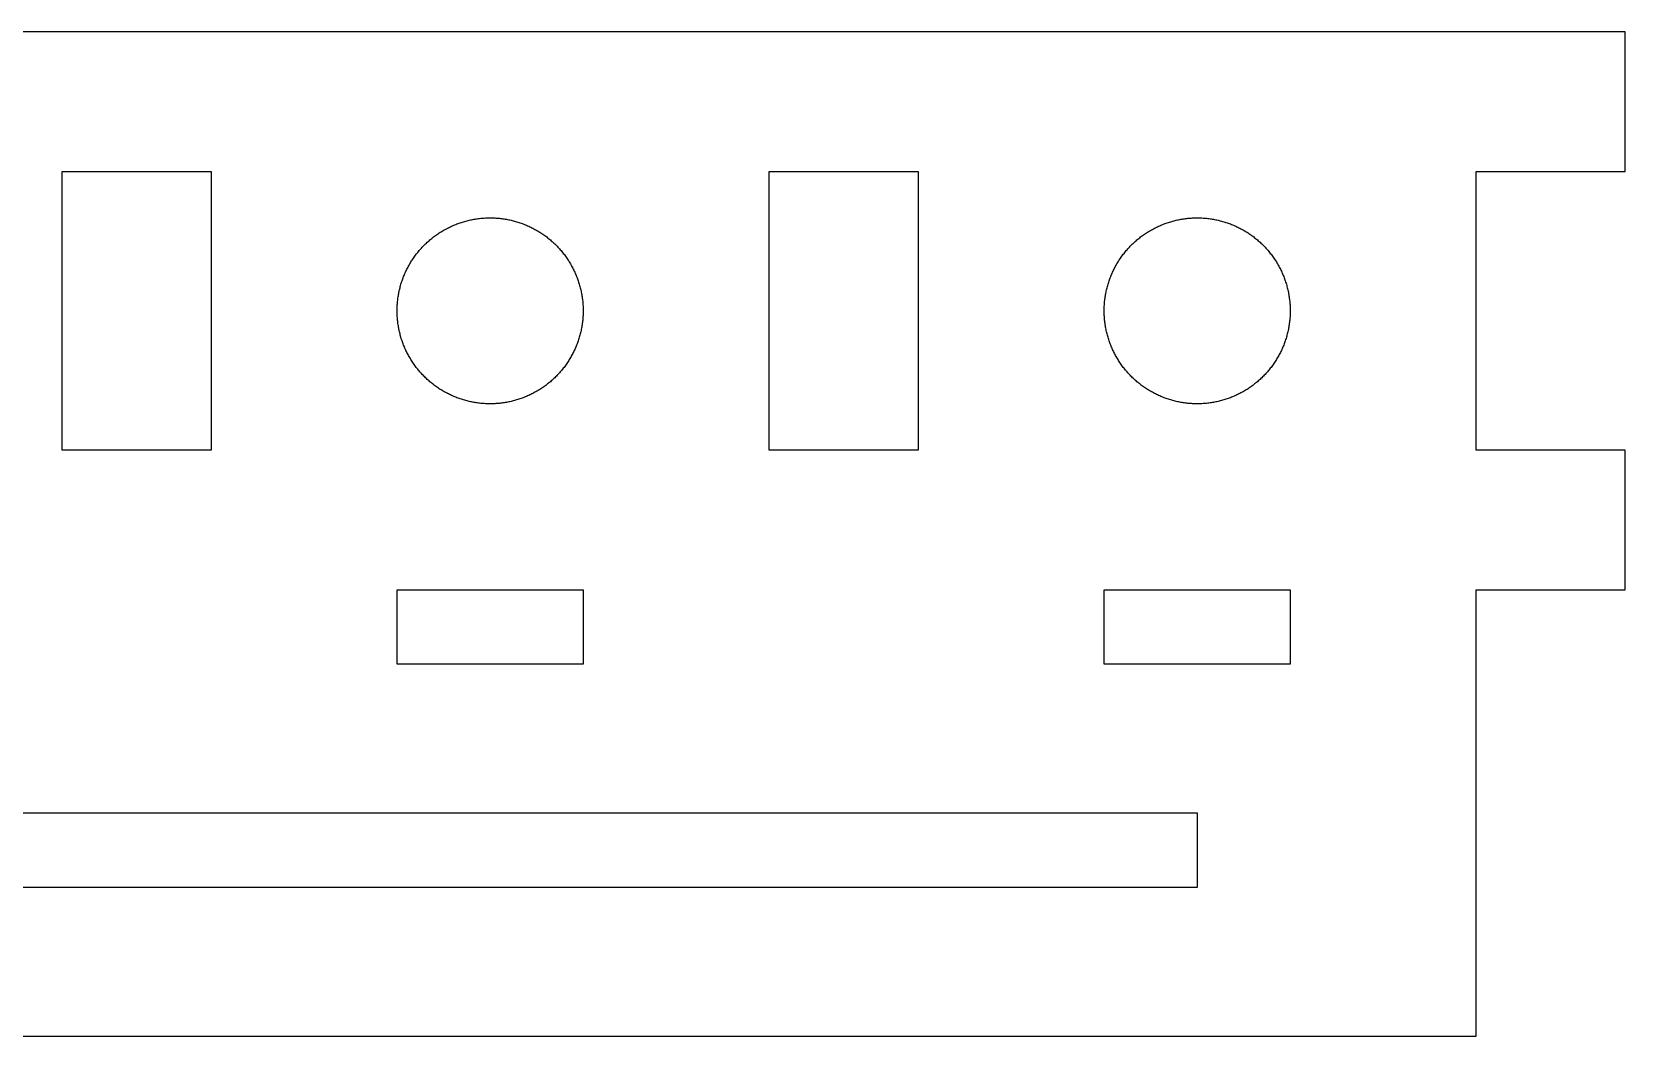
# Model space of a CAD drawing. Header units: metres. Extents: x -160 to 479, y -45 to 506.
# Drawn here: x 66.4 to 152, y -39 to 15 of the extents above; entities that cross this region are included whole.
import ezdxf

# ---------------------------------------------------------------- set-up
doc = ezdxf.new("R2010")
doc.units = ezdxf.units.M

msp = doc.modelspace()

# ---------------------------------------------------------------- linework, layer by layer
for p, q in [((152, 15), (-160, 15)), ((152, 7.5), (152, 15)), ((68, -7.5), (68, 7.5)), ((68, 7.5), (76, 7.5)), ((76, 7.5), (76, -7.5)), ((106, -7.5), (106, 7.5)), ((106, 7.5), (114, 7.5)), ((114, 7.5), (114, -7.5)), ((144, -7.5), (144, 7.5)), ((144, 7.5), (152, 7.5)), ((88.3741, 4.25496), (88.4278, 4.28763)), ((88.4278, 4.28763), (88.4819, 4.31961)), ((88.4819, 4.31961), (88.5364, 4.35091)), ((88.5364, 4.35091), (88.5912, 4.38153)), ((88.5912, 4.38153), (88.6465, 4.41145)), ((88.6465, 4.41145), (88.7021, 4.44067)), ((88.7021, 4.44067), (88.7581, 4.46919)), ((88.7581, 4.46919), (88.8144, 4.49702)), ((88.8144, 4.49702), (88.8711, 4.52412)), ((88.8711, 4.52412), (88.9281, 4.55052)), ((88.9281, 4.55052), (88.9855, 4.5762)), ((88.9855, 4.5762), (89.0431, 4.60115)), ((89.0431, 4.60115), (89.1011, 4.62538)), ((89.1011, 4.62538), (89.1594, 4.64888)), ((89.1594, 4.64888), (89.2179, 4.67163)), ((89.2179, 4.67163), (89.2768, 4.69366)), ((89.2768, 4.69366), (89.3359, 4.71495)), ((89.3359, 4.71495), (89.3953, 4.73549)), ((89.3953, 4.73549), (89.4549, 4.75528)), ((89.4549, 4.75528), (89.5148, 4.77432)), ((89.5148, 4.77432), (89.5749, 4.7926)), ((89.5749, 4.7926), (89.6352, 4.81013)), ((89.6352, 4.81013), (89.6958, 4.8269)), ((89.6958, 4.8269), (89.7565, 4.84291)), ((89.7565, 4.84291), (89.8175, 4.85815)), ((89.8175, 4.85815), (89.8786, 4.87262)), ((89.8786, 4.87262), (89.94, 4.88634)), ((89.94, 4.88634), (90.0014, 4.89926)), ((90.0014, 4.89926), (90.0631, 4.91142)), ((90.0631, 4.91142), (90.1249, 4.92282)), ((90.1249, 4.92282), (90.1868, 4.93343)), ((90.1868, 4.93343), (90.2489, 4.94325)), ((90.2489, 4.94325), (90.311, 4.9523)), ((90.311, 4.9523), (90.3733, 4.96057)), ((90.3733, 4.96057), (90.4357, 4.96805)), ((90.4357, 4.96805), (90.4982, 4.97475)), ((90.4982, 4.97475), (90.5607, 4.98067)), ((90.5607, 4.98067), (90.6234, 4.98579)), ((90.6234, 4.98579), (90.686, 4.99013)), ((90.686, 4.99013), (90.7488, 4.99368)), ((90.7488, 4.99368), (90.8115, 4.99644)), ((90.8115, 4.99644), (90.8743, 4.99841)), ((90.8743, 4.99841), (90.9372, 4.9996)), ((90.9372, 4.9996), (91, 5)), ((91, 5), (91.0628, 4.9996)), ((91.0628, 4.9996), (91.1256, 4.99841)), ((91.1256, 4.99841), (91.1884, 4.99644)), ((91.1884, 4.99644), (91.2512, 4.99368)), ((91.2512, 4.99368), (91.3139, 4.99013)), ((91.3139, 4.99013), (91.3766, 4.98579)), ((91.3766, 4.98579), (91.4393, 4.98067)), ((91.4393, 4.98067), (91.5018, 4.97475)), ((91.5018, 4.97475), (91.5643, 4.96805)), ((91.5643, 4.96805), (91.6267, 4.96057)), ((91.6267, 4.96057), (91.6889, 4.9523)), ((91.6889, 4.9523), (91.7511, 4.94325)), ((91.7511, 4.94325), (91.8132, 4.93343)), ((91.8132, 4.93343), (91.8751, 4.92282)), ((91.8751, 4.92282), (91.9369, 4.91142)), ((91.9369, 4.91142), (91.9985, 4.89926)), ((91.9985, 4.89926), (92.06, 4.88634)), ((92.06, 4.88634), (92.1214, 4.87262)), ((92.1214, 4.87262), (92.1825, 4.85815)), ((92.1825, 4.85815), (92.2434, 4.84291)), ((92.2434, 4.84291), (92.3042, 4.8269)), ((92.3042, 4.8269), (92.3647, 4.81013)), ((92.3647, 4.81013), (92.4251, 4.7926)), ((92.4251, 4.7926), (92.4852, 4.77432)), ((92.4852, 4.77432), (92.5451, 4.75528)), ((92.5451, 4.75528), (92.6047, 4.73549)), ((92.6047, 4.73549), (92.6641, 4.71495)), ((92.6641, 4.71495), (92.7232, 4.69366)), ((92.7232, 4.69366), (92.7821, 4.67163)), ((92.7821, 4.67163), (92.8406, 4.64888)), ((92.8406, 4.64888), (92.8989, 4.62538)), ((92.8989, 4.62538), (92.9569, 4.60115)), ((92.9569, 4.60115), (93.0145, 4.5762)), ((93.0145, 4.5762), (93.0719, 4.55052)), ((93.0719, 4.55052), (93.1289, 4.52412)), ((93.1289, 4.52412), (93.1856, 4.49702)), ((93.1856, 4.49702), (93.2419, 4.46919)), ((93.2419, 4.46919), (93.2979, 4.44067)), ((93.2979, 4.44067), (93.3535, 4.41145)), ((93.3535, 4.41145), (93.4088, 4.38153)), ((93.4088, 4.38153), (93.4636, 4.35091)), ((93.4636, 4.35091), (93.5181, 4.31961)), ((93.5181, 4.31961), (93.5722, 4.28763)), ((93.5722, 4.28763), (93.6259, 4.25496)), ((126.374, 4.25496), (126.428, 4.28763)), ((126.428, 4.28763), (126.482, 4.31961)), ((126.482, 4.31961), (126.536, 4.35091)), ((126.536, 4.35091), (126.591, 4.38153)), ((126.591, 4.38153), (126.646, 4.41145)), ((126.646, 4.41145), (126.702, 4.44067)), ((126.702, 4.44067), (126.758, 4.46919)), ((126.758, 4.46919), (126.814, 4.49702)), ((126.814, 4.49702), (126.871, 4.52412)), ((126.871, 4.52412), (126.928, 4.55052)), ((126.928, 4.55052), (126.985, 4.5762)), ((126.985, 4.5762), (127.043, 4.60115)), ((127.043, 4.60115), (127.101, 4.62538)), ((127.101, 4.62538), (127.159, 4.64888)), ((127.159, 4.64888), (127.218, 4.67163)), ((127.218, 4.67163), (127.277, 4.69366)), ((127.277, 4.69366), (127.336, 4.71495)), ((127.336, 4.71495), (127.395, 4.73549)), ((127.395, 4.73549), (127.455, 4.75528)), ((127.455, 4.75528), (127.515, 4.77432)), ((127.515, 4.77432), (127.575, 4.7926)), ((127.575, 4.7926), (127.635, 4.81013)), ((127.635, 4.81013), (127.696, 4.8269)), ((127.696, 4.8269), (127.757, 4.84291)), ((127.757, 4.84291), (127.818, 4.85815)), ((127.818, 4.85815), (127.879, 4.87262)), ((127.879, 4.87262), (127.94, 4.88634)), ((127.94, 4.88634), (128.001, 4.89926)), ((128.001, 4.89926), (128.063, 4.91142)), ((128.063, 4.91142), (128.125, 4.92282)), ((128.125, 4.92282), (128.187, 4.93343)), ((128.187, 4.93343), (128.249, 4.94325)), ((128.249, 4.94325), (128.311, 4.9523)), ((128.311, 4.9523), (128.373, 4.96057)), ((128.373, 4.96057), (128.436, 4.96805)), ((128.436, 4.96805), (128.498, 4.97475)), ((128.498, 4.97475), (128.561, 4.98067)), ((128.561, 4.98067), (128.623, 4.98579)), ((128.623, 4.98579), (128.686, 4.99013)), ((128.686, 4.99013), (128.749, 4.99368)), ((128.749, 4.99368), (128.812, 4.99644)), ((128.812, 4.99644), (128.874, 4.99841)), ((128.874, 4.99841), (128.937, 4.9996)), ((128.937, 4.9996), (129, 5)), ((129, 5), (129.063, 4.9996)), ((129.063, 4.9996), (129.126, 4.99841)), ((129.126, 4.99841), (129.188, 4.99644)), ((129.188, 4.99644), (129.251, 4.99368)), ((129.251, 4.99368), (129.314, 4.99013)), ((129.314, 4.99013), (129.377, 4.98579)), ((129.377, 4.98579), (129.439, 4.98067)), ((129.439, 4.98067), (129.502, 4.97475)), ((129.502, 4.97475), (129.564, 4.96805)), ((129.564, 4.96805), (129.627, 4.96057)), ((129.627, 4.96057), (129.689, 4.9523)), ((129.689, 4.9523), (129.751, 4.94325)), ((129.751, 4.94325), (129.813, 4.93343)), ((129.813, 4.93343), (129.875, 4.92282)), ((129.875, 4.92282), (129.937, 4.91142)), ((129.937, 4.91142), (129.999, 4.89926)), ((129.999, 4.89926), (130.06, 4.88634)), ((130.06, 4.88634), (130.121, 4.87262)), ((130.121, 4.87262), (130.182, 4.85815)), ((130.182, 4.85815), (130.243, 4.84291)), ((130.243, 4.84291), (130.304, 4.8269)), ((130.304, 4.8269), (130.365, 4.81013)), ((130.365, 4.81013), (130.425, 4.7926)), ((130.425, 4.7926), (130.485, 4.77432)), ((130.485, 4.77432), (130.545, 4.75528)), ((130.545, 4.75528), (130.605, 4.73549)), ((130.605, 4.73549), (130.664, 4.71495)), ((130.664, 4.71495), (130.723, 4.69366)), ((130.723, 4.69366), (130.782, 4.67163)), ((130.782, 4.67163), (130.841, 4.64888)), ((130.841, 4.64888), (130.899, 4.62538)), ((130.899, 4.62538), (130.957, 4.60115)), ((130.957, 4.60115), (131.015, 4.5762)), ((131.015, 4.5762), (131.072, 4.55052)), ((131.072, 4.55052), (131.129, 4.52412)), ((131.129, 4.52412), (131.186, 4.49702)), ((131.186, 4.49702), (131.242, 4.46919)), ((131.242, 4.46919), (131.298, 4.44067)), ((131.298, 4.44067), (131.354, 4.41145)), ((131.354, 4.41145), (131.409, 4.38153)), ((131.409, 4.38153), (131.464, 4.35091)), ((131.464, 4.35091), (131.518, 4.31961)), ((131.518, 4.31961), (131.572, 4.28763)), ((131.572, 4.28763), (131.626, 4.25496)), ((87.3551, 3.42273), (87.3985, 3.46826)), ((87.3985, 3.46826), (87.4423, 3.51324)), ((87.4423, 3.51324), (87.4867, 3.55768)), ((87.4867, 3.55768), (87.5317, 3.60153)), ((87.5317, 3.60153), (87.5773, 3.64484)), ((87.5773, 3.64484), (87.6233, 3.68756)), ((87.6233, 3.68756), (87.6699, 3.72969)), ((87.6699, 3.72969), (87.7171, 3.77126)), ((87.7171, 3.77126), (87.7647, 3.81221)), ((87.7647, 3.81221), (87.8129, 3.85255)), ((87.8129, 3.85255), (87.8615, 3.8923)), ((87.8615, 3.8923), (87.9107, 3.93143)), ((87.9107, 3.93143), (87.9603, 3.96994)), ((87.9603, 3.96994), (88.0105, 4.00783)), ((88.0105, 4.00783), (88.0611, 4.04507)), ((88.0611, 4.04507), (88.1121, 4.0817)), ((88.1121, 4.0817), (88.1637, 4.11766)), ((88.1637, 4.11766), (88.2156, 4.15297)), ((88.2156, 4.15297), (88.268, 4.18764)), ((88.268, 4.18764), (88.3209, 4.22163)), ((88.3209, 4.22163), (88.3741, 4.25496)), ((93.6259, 4.25496), (93.6791, 4.22163)), ((93.6791, 4.22163), (93.732, 4.18764)), ((93.732, 4.18764), (93.7844, 4.15297)), ((93.7844, 4.15297), (93.8363, 4.11766)), ((93.8363, 4.11766), (93.8879, 4.0817)), ((93.8879, 4.0817), (93.9389, 4.04507)), ((93.9389, 4.04507), (93.9895, 4.00783)), ((93.9895, 4.00783), (94.0396, 3.96994)), ((94.0396, 3.96994), (94.0893, 3.93143)), ((94.0893, 3.93143), (94.1384, 3.8923)), ((94.1384, 3.8923), (94.1871, 3.85255)), ((94.1871, 3.85255), (94.2353, 3.81221)), ((94.2353, 3.81221), (94.2829, 3.77126)), ((94.2829, 3.77126), (94.33, 3.72969)), ((94.33, 3.72969), (94.3767, 3.68756)), ((94.3767, 3.68756), (94.4227, 3.64484)), ((94.4227, 3.64484), (94.4683, 3.60153)), ((94.4683, 3.60153), (94.5132, 3.55768)), ((94.5132, 3.55768), (94.5577, 3.51324)), ((94.5577, 3.51324), (94.6015, 3.46826)), ((94.6015, 3.46826), (94.6448, 3.42273)), ((125.355, 3.42273), (125.398, 3.46826)), ((125.398, 3.46826), (125.442, 3.51324)), ((125.442, 3.51324), (125.487, 3.55768)), ((125.487, 3.55768), (125.532, 3.60153)), ((125.532, 3.60153), (125.577, 3.64484)), ((125.577, 3.64484), (125.623, 3.68756)), ((125.623, 3.68756), (125.67, 3.72969)), ((125.67, 3.72969), (125.717, 3.77126)), ((125.717, 3.77126), (125.765, 3.81221)), ((125.765, 3.81221), (125.813, 3.85255)), ((125.813, 3.85255), (125.862, 3.8923)), ((125.862, 3.8923), (125.911, 3.93143)), ((125.911, 3.93143), (125.96, 3.96994)), ((125.96, 3.96994), (126.01, 4.00783)), ((126.01, 4.00783), (126.061, 4.04507)), ((126.061, 4.04507), (126.112, 4.0817)), ((126.112, 4.0817), (126.164, 4.11766)), ((126.164, 4.11766), (126.216, 4.15297)), ((126.216, 4.15297), (126.268, 4.18764)), ((126.268, 4.18764), (126.321, 4.22163)), ((126.321, 4.22163), (126.374, 4.25496)), ((131.626, 4.25496), (131.679, 4.22163)), ((131.679, 4.22163), (131.732, 4.18764)), ((131.732, 4.18764), (131.784, 4.15297)), ((131.784, 4.15297), (131.836, 4.11766)), ((131.836, 4.11766), (131.888, 4.0817)), ((131.888, 4.0817), (131.939, 4.04507)), ((131.939, 4.04507), (131.99, 4.00783)), ((131.99, 4.00783), (132.04, 3.96994)), ((132.04, 3.96994), (132.089, 3.93143)), ((132.089, 3.93143), (132.138, 3.8923)), ((132.138, 3.8923), (132.187, 3.85255)), ((132.187, 3.85255), (132.235, 3.81221)), ((132.235, 3.81221), (132.283, 3.77126)), ((132.283, 3.77126), (132.33, 3.72969)), ((132.33, 3.72969), (132.377, 3.68756)), ((132.377, 3.68756), (132.423, 3.64484)), ((132.423, 3.64484), (132.468, 3.60153)), ((132.468, 3.60153), (132.513, 3.55768)), ((132.513, 3.55768), (132.558, 3.51324)), ((132.558, 3.51324), (132.602, 3.46826)), ((132.602, 3.46826), (132.645, 3.42273)), ((86.6804, 2.51811), (86.7124, 2.57219)), ((86.7124, 2.57219), (86.745, 2.62587)), ((86.745, 2.62587), (86.7784, 2.67912)), ((86.7784, 2.67912), (86.8123, 2.73196)), ((86.8123, 2.73196), (86.847, 2.78438)), ((86.847, 2.78438), (86.8823, 2.83633)), ((86.8823, 2.83633), (86.9183, 2.88786)), ((86.9183, 2.88786), (86.9549, 2.93892)), ((86.9549, 2.93892), (86.9922, 2.98952)), ((86.9922, 2.98952), (87.03, 3.03964)), ((87.03, 3.03964), (87.0686, 3.08929)), ((87.0686, 3.08929), (87.1077, 3.13844)), ((87.1077, 3.13844), (87.1474, 3.18712)), ((87.1474, 3.18712), (87.1878, 3.23528)), ((87.1878, 3.23528), (87.2287, 3.28293)), ((87.2287, 3.28293), (87.2703, 3.33005)), ((87.2703, 3.33005), (87.3124, 3.37666)), ((87.3124, 3.37666), (87.3551, 3.42273)), ((94.6448, 3.42273), (94.6876, 3.37666)), ((94.6876, 3.37666), (94.7297, 3.33005)), ((94.7297, 3.33005), (94.7713, 3.28293)), ((94.7713, 3.28293), (94.8122, 3.23528)), ((94.8122, 3.23528), (94.8526, 3.18712)), ((94.8526, 3.18712), (94.8923, 3.13844)), ((94.8923, 3.13844), (94.9314, 3.08929)), ((94.9314, 3.08929), (94.9699, 3.03964)), ((94.9699, 3.03964), (95.0078, 2.98952)), ((95.0078, 2.98952), (95.0451, 2.93892)), ((95.0451, 2.93892), (95.0817, 2.88786)), ((95.0817, 2.88786), (95.1177, 2.83633)), ((95.1177, 2.83633), (95.153, 2.78438)), ((95.153, 2.78438), (95.1876, 2.73196)), ((95.1876, 2.73196), (95.2216, 2.67912)), ((95.2216, 2.67912), (95.255, 2.62587)), ((95.255, 2.62587), (95.2876, 2.57219)), ((95.2876, 2.57219), (95.3196, 2.51811)), ((124.68, 2.51811), (124.712, 2.57219)), ((124.712, 2.57219), (124.745, 2.62587)), ((124.745, 2.62587), (124.778, 2.67912)), ((124.778, 2.67912), (124.812, 2.73196)), ((124.812, 2.73196), (124.847, 2.78438)), ((124.847, 2.78438), (124.882, 2.83633)), ((124.882, 2.83633), (124.918, 2.88786)), ((124.918, 2.88786), (124.955, 2.93892)), ((124.955, 2.93892), (124.992, 2.98952)), ((124.992, 2.98952), (125.03, 3.03964)), ((125.03, 3.03964), (125.069, 3.08929)), ((125.069, 3.08929), (125.108, 3.13844)), ((125.108, 3.13844), (125.147, 3.18712)), ((125.147, 3.18712), (125.188, 3.23528)), ((125.188, 3.23528), (125.229, 3.28293)), ((125.229, 3.28293), (125.27, 3.33005)), ((125.27, 3.33005), (125.312, 3.37666)), ((125.312, 3.37666), (125.355, 3.42273)), ((132.645, 3.42273), (132.688, 3.37666)), ((132.688, 3.37666), (132.73, 3.33005)), ((132.73, 3.33005), (132.771, 3.28293)), ((132.771, 3.28293), (132.812, 3.23528)), ((132.812, 3.23528), (132.853, 3.18712)), ((132.853, 3.18712), (132.892, 3.13844)), ((132.892, 3.13844), (132.931, 3.08929)), ((132.931, 3.08929), (132.97, 3.03964)), ((132.97, 3.03964), (133.008, 2.98952)), ((133.008, 2.98952), (133.045, 2.93892)), ((133.045, 2.93892), (133.082, 2.88786)), ((133.082, 2.88786), (133.118, 2.83633)), ((133.118, 2.83633), (133.153, 2.78438)), ((133.153, 2.78438), (133.188, 2.73196)), ((133.188, 2.73196), (133.222, 2.67912)), ((133.222, 2.67912), (133.255, 2.62587)), ((133.255, 2.62587), (133.288, 2.57219)), ((133.288, 2.57219), (133.32, 2.51811)), ((86.285, 1.66409), (86.3063, 1.72321)), ((86.3063, 1.72321), (86.3284, 1.78206)), ((86.3284, 1.78206), (86.3511, 1.84062)), ((86.3511, 1.84062), (86.3746, 1.8989)), ((86.3746, 1.8989), (86.3988, 1.95686)), ((86.3988, 1.95686), (86.4238, 2.01453)), ((86.4238, 2.01453), (86.4495, 2.07187)), ((86.4495, 2.07187), (86.4759, 2.12889)), ((86.4759, 2.12889), (86.503, 2.18558)), ((86.503, 2.18558), (86.5308, 2.24191)), ((86.5308, 2.24191), (86.5593, 2.2979)), ((86.5593, 2.2979), (86.5885, 2.35352)), ((86.5885, 2.35352), (86.6185, 2.40877)), ((86.6185, 2.40877), (86.6491, 2.46362)), ((86.6491, 2.46362), (86.6804, 2.51811)), ((95.3196, 2.51811), (95.3509, 2.46362)), ((95.3509, 2.46362), (95.3815, 2.40877)), ((95.3815, 2.40877), (95.4115, 2.35352)), ((95.4115, 2.35352), (95.4407, 2.2979)), ((95.4407, 2.2979), (95.4692, 2.24191)), ((95.4692, 2.24191), (95.497, 2.18558)), ((95.497, 2.18558), (95.5241, 2.12889)), ((95.5241, 2.12889), (95.5505, 2.07187)), ((95.5505, 2.07187), (95.5762, 2.01453)), ((95.5762, 2.01453), (95.6012, 1.95686)), ((95.6012, 1.95686), (95.6254, 1.8989)), ((95.6254, 1.8989), (95.6489, 1.84062)), ((95.6489, 1.84062), (95.6716, 1.78206)), ((95.6716, 1.78206), (95.6937, 1.72321)), ((95.6937, 1.72321), (95.715, 1.66409)), ((124.285, 1.66409), (124.306, 1.72321)), ((124.306, 1.72321), (124.328, 1.78206)), ((124.328, 1.78206), (124.351, 1.84062)), ((124.351, 1.84062), (124.375, 1.8989)), ((124.375, 1.8989), (124.399, 1.95686)), ((124.399, 1.95686), (124.424, 2.01453)), ((124.424, 2.01453), (124.449, 2.07187)), ((124.449, 2.07187), (124.476, 2.12889)), ((124.476, 2.12889), (124.503, 2.18558)), ((124.503, 2.18558), (124.531, 2.24191)), ((124.531, 2.24191), (124.559, 2.2979)), ((124.559, 2.2979), (124.589, 2.35352)), ((124.589, 2.35352), (124.618, 2.40877)), ((124.618, 2.40877), (124.649, 2.46362)), ((124.649, 2.46362), (124.68, 2.51811)), ((133.32, 2.51811), (133.351, 2.46362)), ((133.351, 2.46362), (133.382, 2.40877)), ((133.382, 2.40877), (133.411, 2.35352)), ((133.411, 2.35352), (133.441, 2.2979)), ((133.441, 2.2979), (133.469, 2.24191)), ((133.469, 2.24191), (133.497, 2.18558)), ((133.497, 2.18558), (133.524, 2.12889)), ((133.524, 2.12889), (133.551, 2.07187)), ((133.551, 2.07187), (133.576, 2.01453)), ((133.576, 2.01453), (133.601, 1.95686)), ((133.601, 1.95686), (133.625, 1.8989)), ((133.625, 1.8989), (133.649, 1.84062)), ((133.649, 1.84062), (133.672, 1.78206)), ((133.672, 1.78206), (133.694, 1.72321)), ((133.694, 1.72321), (133.715, 1.66409)), ((86.0666, 0.81317), (86.0772, 0.87511)), ((86.0772, 0.87511), (86.0886, 0.9369)), ((86.0886, 0.9369), (86.1007, 0.99853)), ((86.1007, 0.99853), (86.1136, 1.06003)), ((86.1136, 1.06003), (86.1274, 1.12135)), ((86.1274, 1.12135), (86.1418, 1.18248)), ((86.1418, 1.18248), (86.1571, 1.24344)), ((86.1571, 1.24344), (86.1731, 1.3042)), ((86.1731, 1.3042), (86.1898, 1.36475)), ((86.1898, 1.36475), (86.2074, 1.42509)), ((86.2074, 1.42509), (86.2257, 1.4852)), ((86.2257, 1.4852), (86.2447, 1.54507)), ((86.2447, 1.54507), (86.2645, 1.60471)), ((86.2645, 1.60471), (86.285, 1.66409)), ((95.715, 1.66409), (95.7355, 1.60471)), ((95.7355, 1.60471), (95.7553, 1.54507)), ((95.7553, 1.54507), (95.7743, 1.4852)), ((95.7743, 1.4852), (95.7926, 1.42509)), ((95.7926, 1.42509), (95.8101, 1.36475)), ((95.8101, 1.36475), (95.8269, 1.3042)), ((95.8269, 1.3042), (95.8429, 1.24344)), ((95.8429, 1.24344), (95.8582, 1.18248)), ((95.8582, 1.18248), (95.8726, 1.12135)), ((95.8726, 1.12135), (95.8863, 1.06003)), ((95.8863, 1.06003), (95.8993, 0.99853)), ((95.8993, 0.99853), (95.9114, 0.9369)), ((95.9114, 0.9369), (95.9228, 0.87511)), ((95.9228, 0.87511), (95.9334, 0.81317)), ((124.067, 0.81317), (124.077, 0.87511)), ((124.077, 0.87511), (124.089, 0.9369)), ((124.089, 0.9369), (124.101, 0.99853)), ((124.101, 0.99853), (124.114, 1.06003)), ((124.114, 1.06003), (124.127, 1.12135)), ((124.127, 1.12135), (124.142, 1.18248)), ((124.142, 1.18248), (124.157, 1.24344)), ((124.157, 1.24344), (124.173, 1.3042)), ((124.173, 1.3042), (124.19, 1.36475)), ((124.19, 1.36475), (124.207, 1.42509)), ((124.207, 1.42509), (124.226, 1.4852)), ((124.226, 1.4852), (124.245, 1.54507)), ((124.245, 1.54507), (124.264, 1.60471)), ((124.264, 1.60471), (124.285, 1.66409)), ((133.715, 1.66409), (133.735, 1.60471)), ((133.735, 1.60471), (133.755, 1.54507)), ((133.755, 1.54507), (133.774, 1.4852)), ((133.774, 1.4852), (133.793, 1.42509)), ((133.793, 1.42509), (133.81, 1.36475)), ((133.81, 1.36475), (133.827, 1.3042)), ((133.827, 1.3042), (133.843, 1.24344)), ((133.843, 1.24344), (133.858, 1.18248)), ((133.858, 1.18248), (133.873, 1.12135)), ((133.873, 1.12135), (133.886, 1.06003)), ((133.886, 1.06003), (133.899, 0.99853)), ((133.899, 0.99853), (133.911, 0.9369)), ((133.911, 0.9369), (133.923, 0.87511)), ((133.923, 0.87511), (133.933, 0.81317)), ((86, 0), (86.0004, 0.06282)), ((86.0004, -0.06282), (86, 0)), ((86.0004, 0.06282), (86.0016, 0.12564)), ((86.0016, 0.12564), (86.0035, 0.18845)), ((86.0035, 0.18845), (86.0063, 0.25122)), ((86.0063, 0.25122), (86.0099, 0.31395)), ((86.0099, 0.31395), (86.0142, 0.37663)), ((86.0142, 0.37663), (86.0193, 0.43926)), ((86.0193, 0.43926), (86.0252, 0.5018)), ((86.0252, 0.5018), (86.0319, 0.56427)), ((86.0319, 0.56427), (86.0394, 0.62666)), ((86.0394, 0.62666), (86.0477, 0.68895)), ((86.0477, 0.68895), (86.0567, 0.75111)), ((86.0567, 0.75111), (86.0666, 0.81317)), ((95.9334, 0.81317), (95.9433, 0.75111)), ((95.9433, 0.75111), (95.9523, 0.68895)), ((95.9523, 0.68895), (95.9606, 0.62666)), ((95.9606, 0.62666), (95.968, 0.56427)), ((95.968, 0.56427), (95.9747, 0.5018)), ((95.9747, 0.5018), (95.9807, 0.43926)), ((95.9807, 0.43926), (95.9858, 0.37663)), ((95.9858, 0.37663), (95.9901, 0.31395)), ((95.9901, 0.31395), (95.9937, 0.25122)), ((95.9937, 0.25122), (95.9964, 0.18845)), ((95.9964, 0.18845), (95.9984, 0.12564)), ((95.9984, 0.12564), (95.9996, 0.06282)), ((95.9996, 0.06282), (96, 0)), ((96, 0), (95.9996, -0.06282)), ((124, 0.06282), (124.002, 0.12564)), ((124, 0), (124, 0.06282)), ((124, -0.06282), (124, 0)), ((124.002, 0.12564), (124.004, 0.18845)), ((124.004, 0.18845), (124.006, 0.25122)), ((124.006, 0.25122), (124.01, 0.31395)), ((124.01, 0.31395), (124.014, 0.37663)), ((124.014, 0.37663), (124.019, 0.43926)), ((124.019, 0.43926), (124.025, 0.5018)), ((124.025, 0.5018), (124.032, 0.56427)), ((124.032, 0.56427), (124.039, 0.62666)), ((124.039, 0.62666), (124.048, 0.68895)), ((124.048, 0.68895), (124.057, 0.75111)), ((124.057, 0.75111), (124.067, 0.81317)), ((133.933, 0.81317), (133.943, 0.75111)), ((133.943, 0.75111), (133.952, 0.68895)), ((133.952, 0.68895), (133.961, 0.62666)), ((133.961, 0.62666), (133.968, 0.56427)), ((133.968, 0.56427), (133.975, 0.5018)), ((133.975, 0.5018), (133.981, 0.43926)), ((133.981, 0.43926), (133.986, 0.37663)), ((133.986, 0.37663), (133.99, 0.31395)), ((133.99, 0.31395), (133.994, 0.25122)), ((133.994, 0.25122), (133.996, 0.18845)), ((133.996, 0.18845), (133.998, 0.12564)), ((133.998, 0.12564), (134, 0.06282)), ((134, 0.06282), (134, 0)), ((134, 0), (134, -0.06282)), ((86.0016, -0.12564), (86.0004, -0.06282)), ((86.0035, -0.18845), (86.0016, -0.12564)), ((86.0063, -0.25122), (86.0035, -0.18845)), ((86.0099, -0.31395), (86.0063, -0.25122)), ((86.0142, -0.37663), (86.0099, -0.31395)), ((86.0193, -0.43926), (86.0142, -0.37663)), ((86.0252, -0.5018), (86.0193, -0.43926)), ((86.0319, -0.56427), (86.0252, -0.5018)), ((86.0394, -0.62666), (86.0319, -0.56427)), ((86.0477, -0.68895), (86.0394, -0.62666)), ((86.0567, -0.75111), (86.0477, -0.68895)), ((86.0666, -0.81317), (86.0567, -0.75111)), ((86.0772, -0.87511), (86.0666, -0.81317)), ((95.9334, -0.81317), (95.9228, -0.87511)), ((95.9433, -0.75111), (95.9334, -0.81317)), ((95.9523, -0.68895), (95.9433, -0.75111)), ((95.9606, -0.62666), (95.9523, -0.68895)), ((95.968, -0.56427), (95.9606, -0.62666)), ((95.9747, -0.5018), (95.968, -0.56427)), ((95.9807, -0.43926), (95.9747, -0.5018)), ((95.9858, -0.37663), (95.9807, -0.43926)), ((95.9901, -0.31395), (95.9858, -0.37663)), ((95.9937, -0.25122), (95.9901, -0.31395)), ((95.9964, -0.18845), (95.9937, -0.25122)), ((95.9984, -0.12564), (95.9964, -0.18845)), ((95.9996, -0.06282), (95.9984, -0.12564)), ((124.002, -0.12564), (124, -0.06282)), ((124.004, -0.18845), (124.002, -0.12564)), ((124.006, -0.25122), (124.004, -0.18845)), ((124.01, -0.31395), (124.006, -0.25122)), ((124.014, -0.37663), (124.01, -0.31395)), ((124.019, -0.43926), (124.014, -0.37663)), ((124.025, -0.5018), (124.019, -0.43926)), ((124.032, -0.56427), (124.025, -0.5018)), ((124.039, -0.62666), (124.032, -0.56427)), ((124.048, -0.68895), (124.039, -0.62666)), ((124.057, -0.75111), (124.048, -0.68895)), ((124.067, -0.81317), (124.057, -0.75111)), ((124.077, -0.87511), (124.067, -0.81317)), ((133.933, -0.81317), (133.923, -0.87511)), ((133.943, -0.75111), (133.933, -0.81317)), ((133.952, -0.68895), (133.943, -0.75111)), ((133.961, -0.62666), (133.952, -0.68895)), ((133.968, -0.56427), (133.961, -0.62666)), ((133.975, -0.5018), (133.968, -0.56427)), ((133.981, -0.43926), (133.975, -0.5018)), ((133.986, -0.37663), (133.981, -0.43926)), ((133.99, -0.31395), (133.986, -0.37663)), ((133.994, -0.25122), (133.99, -0.31395)), ((133.996, -0.18845), (133.994, -0.25122)), ((133.998, -0.12564), (133.996, -0.18845)), ((134, -0.06282), (133.998, -0.12564)), ((86.0886, -0.9369), (86.0772, -0.87511)), ((86.1007, -0.99853), (86.0886, -0.9369)), ((86.1136, -1.06003), (86.1007, -0.99853)), ((86.1274, -1.12135), (86.1136, -1.06003)), ((86.1418, -1.18248), (86.1274, -1.12135)), ((86.1571, -1.24344), (86.1418, -1.18248)), ((86.1731, -1.3042), (86.1571, -1.24344)), ((86.1898, -1.36475), (86.1731, -1.3042)), ((86.2074, -1.42509), (86.1898, -1.36475)), ((86.2257, -1.4852), (86.2074, -1.42509)), ((86.2447, -1.54507), (86.2257, -1.4852)), ((86.2645, -1.60471), (86.2447, -1.54507)), ((86.285, -1.66409), (86.2645, -1.60471)), ((86.3063, -1.72321), (86.285, -1.66409)), ((95.715, -1.66409), (95.6937, -1.72321)), ((95.7355, -1.60471), (95.715, -1.66409)), ((95.7553, -1.54507), (95.7355, -1.60471)), ((95.7743, -1.4852), (95.7553, -1.54507)), ((95.7926, -1.42509), (95.7743, -1.4852)), ((95.8101, -1.36475), (95.7926, -1.42509)), ((95.8269, -1.3042), (95.8101, -1.36475)), ((95.8429, -1.24344), (95.8269, -1.3042)), ((95.8582, -1.18248), (95.8429, -1.24344)), ((95.8726, -1.12135), (95.8582, -1.18248)), ((95.8863, -1.06003), (95.8726, -1.12135)), ((95.8993, -0.99853), (95.8863, -1.06003)), ((95.9114, -0.9369), (95.8993, -0.99853)), ((95.9228, -0.87511), (95.9114, -0.9369)), ((124.089, -0.9369), (124.077, -0.87511)), ((124.101, -0.99853), (124.089, -0.9369)), ((124.114, -1.06003), (124.101, -0.99853)), ((124.127, -1.12135), (124.114, -1.06003)), ((124.142, -1.18248), (124.127, -1.12135)), ((124.157, -1.24344), (124.142, -1.18248)), ((124.173, -1.3042), (124.157, -1.24344)), ((124.19, -1.36475), (124.173, -1.3042)), ((124.207, -1.42509), (124.19, -1.36475)), ((124.226, -1.4852), (124.207, -1.42509)), ((124.245, -1.54507), (124.226, -1.4852)), ((124.264, -1.60471), (124.245, -1.54507)), ((124.285, -1.66409), (124.264, -1.60471)), ((124.306, -1.72321), (124.285, -1.66409)), ((133.715, -1.66409), (133.694, -1.72321)), ((133.735, -1.60471), (133.715, -1.66409)), ((133.755, -1.54507), (133.735, -1.60471)), ((133.774, -1.4852), (133.755, -1.54507)), ((133.793, -1.42509), (133.774, -1.4852)), ((133.81, -1.36475), (133.793, -1.42509)), ((133.827, -1.3042), (133.81, -1.36475)), ((133.843, -1.24344), (133.827, -1.3042)), ((133.858, -1.18248), (133.843, -1.24344)), ((133.873, -1.12135), (133.858, -1.18248)), ((133.886, -1.06003), (133.873, -1.12135)), ((133.899, -0.99853), (133.886, -1.06003)), ((133.911, -0.9369), (133.899, -0.99853)), ((133.923, -0.87511), (133.911, -0.9369)), ((86.3284, -1.78206), (86.3063, -1.72321)), ((86.3511, -1.84062), (86.3284, -1.78206)), ((86.3746, -1.8989), (86.3511, -1.84062)), ((86.3988, -1.95686), (86.3746, -1.8989)), ((86.4238, -2.01453), (86.3988, -1.95686)), ((86.4495, -2.07187), (86.4238, -2.01453)), ((86.4759, -2.12889), (86.4495, -2.07187)), ((86.503, -2.18558), (86.4759, -2.12889)), ((86.5308, -2.24191), (86.503, -2.18558)), ((86.5593, -2.2979), (86.5308, -2.24191)), ((86.5885, -2.35352), (86.5593, -2.2979)), ((86.6185, -2.40877), (86.5885, -2.35352)), ((86.6491, -2.46362), (86.6185, -2.40877)), ((86.6804, -2.51811), (86.6491, -2.46362)), ((86.7124, -2.57219), (86.6804, -2.51811)), ((95.3196, -2.51811), (95.2876, -2.57219)), ((95.3509, -2.46362), (95.3196, -2.51811)), ((95.3815, -2.40877), (95.3509, -2.46362)), ((95.4115, -2.35352), (95.3815, -2.40877)), ((95.4407, -2.2979), (95.4115, -2.35352)), ((95.4692, -2.24191), (95.4407, -2.2979)), ((95.497, -2.18558), (95.4692, -2.24191)), ((95.5241, -2.12889), (95.497, -2.18558)), ((95.5505, -2.07187), (95.5241, -2.12889)), ((95.5762, -2.01453), (95.5505, -2.07187)), ((95.6012, -1.95686), (95.5762, -2.01453)), ((95.6254, -1.8989), (95.6012, -1.95686)), ((95.6489, -1.84062), (95.6254, -1.8989)), ((95.6716, -1.78206), (95.6489, -1.84062)), ((95.6937, -1.72321), (95.6716, -1.78206)), ((124.328, -1.78206), (124.306, -1.72321)), ((124.351, -1.84062), (124.328, -1.78206)), ((124.375, -1.8989), (124.351, -1.84062)), ((124.399, -1.95686), (124.375, -1.8989)), ((124.424, -2.01453), (124.399, -1.95686)), ((124.449, -2.07187), (124.424, -2.01453)), ((124.476, -2.12889), (124.449, -2.07187)), ((124.503, -2.18558), (124.476, -2.12889)), ((124.531, -2.24191), (124.503, -2.18558)), ((124.559, -2.2979), (124.531, -2.24191)), ((124.589, -2.35352), (124.559, -2.2979)), ((124.618, -2.40877), (124.589, -2.35352)), ((124.649, -2.46362), (124.618, -2.40877)), ((124.68, -2.51811), (124.649, -2.46362)), ((124.712, -2.57219), (124.68, -2.51811)), ((133.32, -2.51811), (133.288, -2.57219)), ((133.351, -2.46362), (133.32, -2.51811)), ((133.382, -2.40877), (133.351, -2.46362)), ((133.411, -2.35352), (133.382, -2.40877)), ((133.441, -2.2979), (133.411, -2.35352)), ((133.469, -2.24191), (133.441, -2.2979)), ((133.497, -2.18558), (133.469, -2.24191)), ((133.524, -2.12889), (133.497, -2.18558)), ((133.551, -2.07187), (133.524, -2.12889)), ((133.576, -2.01453), (133.551, -2.07187)), ((133.601, -1.95686), (133.576, -2.01453)), ((133.625, -1.8989), (133.601, -1.95686)), ((133.649, -1.84062), (133.625, -1.8989)), ((133.672, -1.78206), (133.649, -1.84062)), ((133.694, -1.72321), (133.672, -1.78206)), ((86.745, -2.62587), (86.7124, -2.57219)), ((86.7784, -2.67912), (86.745, -2.62587)), ((86.8123, -2.73196), (86.7784, -2.67912)), ((86.847, -2.78438), (86.8123, -2.73196)), ((86.8823, -2.83633), (86.847, -2.78438)), ((86.9183, -2.88786), (86.8823, -2.83633)), ((86.9549, -2.93892), (86.9183, -2.88786)), ((86.9922, -2.98952), (86.9549, -2.93892)), ((87.03, -3.03964), (86.9922, -2.98952)), ((87.0686, -3.08929), (87.03, -3.03964)), ((87.1077, -3.13844), (87.0686, -3.08929)), ((87.1474, -3.18712), (87.1077, -3.13844)), ((87.1878, -3.23528), (87.1474, -3.18712)), ((87.2287, -3.28293), (87.1878, -3.23528)), ((87.2703, -3.33005), (87.2287, -3.28293)), ((87.3124, -3.37666), (87.2703, -3.33005)), ((87.3551, -3.42273), (87.3124, -3.37666)), ((87.3985, -3.46826), (87.3551, -3.42273)), ((94.6448, -3.42273), (94.6015, -3.46826)), ((94.6876, -3.37666), (94.6448, -3.42273)), ((94.7297, -3.33005), (94.6876, -3.37666)), ((94.7713, -3.28293), (94.7297, -3.33005)), ((94.8122, -3.23528), (94.7713, -3.28293)), ((94.8526, -3.18712), (94.8122, -3.23528)), ((94.8923, -3.13844), (94.8526, -3.18712)), ((94.9314, -3.08929), (94.8923, -3.13844)), ((94.9699, -3.03964), (94.9314, -3.08929)), ((95.0078, -2.98952), (94.9699, -3.03964)), ((95.0451, -2.93892), (95.0078, -2.98952)), ((95.0817, -2.88786), (95.0451, -2.93892)), ((95.1177, -2.83633), (95.0817, -2.88786)), ((95.153, -2.78438), (95.1177, -2.83633)), ((95.1876, -2.73196), (95.153, -2.78438)), ((95.2216, -2.67912), (95.1876, -2.73196)), ((95.255, -2.62587), (95.2216, -2.67912)), ((95.2876, -2.57219), (95.255, -2.62587)), ((124.745, -2.62587), (124.712, -2.57219)), ((124.778, -2.67912), (124.745, -2.62587)), ((124.812, -2.73196), (124.778, -2.67912)), ((124.847, -2.78438), (124.812, -2.73196)), ((124.882, -2.83633), (124.847, -2.78438)), ((124.918, -2.88786), (124.882, -2.83633)), ((124.955, -2.93892), (124.918, -2.88786)), ((124.992, -2.98952), (124.955, -2.93892)), ((125.03, -3.03964), (124.992, -2.98952)), ((125.069, -3.08929), (125.03, -3.03964)), ((125.108, -3.13844), (125.069, -3.08929)), ((125.147, -3.18712), (125.108, -3.13844)), ((125.188, -3.23528), (125.147, -3.18712)), ((125.229, -3.28293), (125.188, -3.23528)), ((125.27, -3.33005), (125.229, -3.28293)), ((125.312, -3.37666), (125.27, -3.33005)), ((125.355, -3.42273), (125.312, -3.37666)), ((125.398, -3.46826), (125.355, -3.42273)), ((132.645, -3.42273), (132.602, -3.46826)), ((132.688, -3.37666), (132.645, -3.42273)), ((132.73, -3.33005), (132.688, -3.37666)), ((132.771, -3.28293), (132.73, -3.33005)), ((132.812, -3.23528), (132.771, -3.28293)), ((132.853, -3.18712), (132.812, -3.23528)), ((132.892, -3.13844), (132.853, -3.18712)), ((132.931, -3.08929), (132.892, -3.13844)), ((132.97, -3.03964), (132.931, -3.08929)), ((133.008, -2.98952), (132.97, -3.03964)), ((133.045, -2.93892), (133.008, -2.98952)), ((133.082, -2.88786), (133.045, -2.93892)), ((133.118, -2.83633), (133.082, -2.88786)), ((133.153, -2.78438), (133.118, -2.83633)), ((133.188, -2.73196), (133.153, -2.78438)), ((133.222, -2.67912), (133.188, -2.73196)), ((133.255, -2.62587), (133.222, -2.67912)), ((133.288, -2.57219), (133.255, -2.62587)), ((87.4423, -3.51324), (87.3985, -3.46826)), ((87.4867, -3.55768), (87.4423, -3.51324)), ((87.5317, -3.60153), (87.4867, -3.55768)), ((87.5773, -3.64484), (87.5317, -3.60153)), ((87.6233, -3.68756), (87.5773, -3.64484)), ((87.6699, -3.72969), (87.6233, -3.68756)), ((87.7171, -3.77126), (87.6699, -3.72969)), ((87.7647, -3.81221), (87.7171, -3.77126)), ((87.8129, -3.85255), (87.7647, -3.81221)), ((87.8615, -3.8923), (87.8129, -3.85255)), ((87.9107, -3.93143), (87.8615, -3.8923)), ((87.9603, -3.96994), (87.9107, -3.93143)), ((88.0105, -4.00783), (87.9603, -3.96994)), ((88.0611, -4.04507), (88.0105, -4.00783)), ((88.1121, -4.0817), (88.0611, -4.04507)), ((88.1637, -4.11766), (88.1121, -4.0817)), ((88.2156, -4.15297), (88.1637, -4.11766)), ((88.268, -4.18764), (88.2156, -4.15297)), ((88.3209, -4.22163), (88.268, -4.18764)), ((88.3741, -4.25496), (88.3209, -4.22163)), ((88.4278, -4.28763), (88.3741, -4.25496)), ((93.6259, -4.25496), (93.5722, -4.28763)), ((93.6791, -4.22163), (93.6259, -4.25496)), ((93.732, -4.18764), (93.6791, -4.22163)), ((93.7844, -4.15297), (93.732, -4.18764)), ((93.8363, -4.11766), (93.7844, -4.15297)), ((93.8879, -4.0817), (93.8363, -4.11766)), ((93.9389, -4.04507), (93.8879, -4.0817)), ((93.9895, -4.00783), (93.9389, -4.04507)), ((94.0396, -3.96994), (93.9895, -4.00783)), ((94.0893, -3.93143), (94.0396, -3.96994)), ((94.1384, -3.8923), (94.0893, -3.93143)), ((94.1871, -3.85255), (94.1384, -3.8923)), ((94.2353, -3.81221), (94.1871, -3.85255)), ((94.2829, -3.77126), (94.2353, -3.81221)), ((94.33, -3.72969), (94.2829, -3.77126)), ((94.3767, -3.68756), (94.33, -3.72969)), ((94.4227, -3.64484), (94.3767, -3.68756)), ((94.4683, -3.60153), (94.4227, -3.64484)), ((94.5132, -3.55768), (94.4683, -3.60153)), ((94.5577, -3.51324), (94.5132, -3.55768)), ((94.6015, -3.46826), (94.5577, -3.51324)), ((125.442, -3.51324), (125.398, -3.46826)), ((125.487, -3.55768), (125.442, -3.51324)), ((125.532, -3.60153), (125.487, -3.55768)), ((125.577, -3.64484), (125.532, -3.60153)), ((125.623, -3.68756), (125.577, -3.64484)), ((125.67, -3.72969), (125.623, -3.68756)), ((125.717, -3.77126), (125.67, -3.72969)), ((125.765, -3.81221), (125.717, -3.77126)), ((125.813, -3.85255), (125.765, -3.81221)), ((125.862, -3.8923), (125.813, -3.85255)), ((125.911, -3.93143), (125.862, -3.8923)), ((125.96, -3.96994), (125.911, -3.93143)), ((126.01, -4.00783), (125.96, -3.96994)), ((126.061, -4.04507), (126.01, -4.00783)), ((126.112, -4.0817), (126.061, -4.04507)), ((126.164, -4.11766), (126.112, -4.0817)), ((126.216, -4.15297), (126.164, -4.11766)), ((126.268, -4.18764), (126.216, -4.15297)), ((126.321, -4.22163), (126.268, -4.18764)), ((126.374, -4.25496), (126.321, -4.22163)), ((126.428, -4.28763), (126.374, -4.25496)), ((131.626, -4.25496), (131.572, -4.28763)), ((131.679, -4.22163), (131.626, -4.25496)), ((131.732, -4.18764), (131.679, -4.22163)), ((131.784, -4.15297), (131.732, -4.18764)), ((131.836, -4.11766), (131.784, -4.15297)), ((131.888, -4.0817), (131.836, -4.11766)), ((131.939, -4.04507), (131.888, -4.0817)), ((131.99, -4.00783), (131.939, -4.04507)), ((132.04, -3.96994), (131.99, -4.00783)), ((132.089, -3.93143), (132.04, -3.96994)), ((132.138, -3.8923), (132.089, -3.93143)), ((132.187, -3.85255), (132.138, -3.8923)), ((132.235, -3.81221), (132.187, -3.85255)), ((132.283, -3.77126), (132.235, -3.81221)), ((132.33, -3.72969), (132.283, -3.77126)), ((132.377, -3.68756), (132.33, -3.72969)), ((132.423, -3.64484), (132.377, -3.68756)), ((132.468, -3.60153), (132.423, -3.64484)), ((132.513, -3.55768), (132.468, -3.60153)), ((132.558, -3.51324), (132.513, -3.55768)), ((132.602, -3.46826), (132.558, -3.51324)), ((88.4819, -4.31961), (88.4278, -4.28763)), ((88.5364, -4.35091), (88.4819, -4.31961)), ((88.5912, -4.38153), (88.5364, -4.35091)), ((88.6465, -4.41145), (88.5912, -4.38153)), ((88.7021, -4.44067), (88.6465, -4.41145)), ((88.7581, -4.46919), (88.7021, -4.44067)), ((88.8144, -4.49702), (88.7581, -4.46919)), ((88.8711, -4.52412), (88.8144, -4.49702)), ((88.9281, -4.55052), (88.8711, -4.52412)), ((88.9855, -4.5762), (88.9281, -4.55052)), ((89.0431, -4.60115), (88.9855, -4.5762)), ((89.1011, -4.62538), (89.0431, -4.60115)), ((89.1594, -4.64888), (89.1011, -4.62538)), ((89.2179, -4.67163), (89.1594, -4.64888)), ((89.2768, -4.69366), (89.2179, -4.67163)), ((89.3359, -4.71495), (89.2768, -4.69366)), ((89.3953, -4.73549), (89.3359, -4.71495)), ((89.4549, -4.75528), (89.3953, -4.73549)), ((89.5148, -4.77432), (89.4549, -4.75528)), ((89.5749, -4.7926), (89.5148, -4.77432)), ((89.6352, -4.81013), (89.5749, -4.7926)), ((89.6958, -4.8269), (89.6352, -4.81013)), ((89.7565, -4.84291), (89.6958, -4.8269)), ((89.8175, -4.85815), (89.7565, -4.84291)), ((89.8786, -4.87262), (89.8175, -4.85815)), ((89.94, -4.88634), (89.8786, -4.87262)), ((90.0014, -4.89926), (89.94, -4.88634)), ((90.0631, -4.91142), (90.0014, -4.89926)), ((90.1249, -4.92282), (90.0631, -4.91142)), ((90.1868, -4.93343), (90.1249, -4.92282)), ((90.2489, -4.94325), (90.1868, -4.93343)), ((90.311, -4.9523), (90.2489, -4.94325)), ((90.3733, -4.96057), (90.311, -4.9523)), ((90.4357, -4.96805), (90.3733, -4.96057)), ((90.4982, -4.97475), (90.4357, -4.96805)), ((90.5607, -4.98067), (90.4982, -4.97475)), ((90.6234, -4.98579), (90.5607, -4.98067)), ((90.686, -4.99013), (90.6234, -4.98579)), ((90.7488, -4.99368), (90.686, -4.99013)), ((90.8115, -4.99644), (90.7488, -4.99368)), ((90.8743, -4.99841), (90.8115, -4.99644)), ((90.9372, -4.9996), (90.8743, -4.99841)), ((91, -5), (90.9372, -4.9996)), ((91.0628, -4.9996), (91, -5)), ((91.1256, -4.99841), (91.0628, -4.9996)), ((91.1884, -4.99644), (91.1256, -4.99841)), ((91.2512, -4.99368), (91.1884, -4.99644)), ((91.3139, -4.99013), (91.2512, -4.99368)), ((91.3766, -4.98579), (91.3139, -4.99013)), ((91.4393, -4.98067), (91.3766, -4.98579)), ((91.5018, -4.97475), (91.4393, -4.98067)), ((91.5643, -4.96805), (91.5018, -4.97475)), ((91.6267, -4.96057), (91.5643, -4.96805)), ((91.6889, -4.9523), (91.6267, -4.96057)), ((91.7511, -4.94325), (91.6889, -4.9523)), ((91.8132, -4.93343), (91.7511, -4.94325)), ((91.8751, -4.92282), (91.8132, -4.93343)), ((91.9369, -4.91142), (91.8751, -4.92282)), ((91.9985, -4.89926), (91.9369, -4.91142)), ((92.06, -4.88634), (91.9985, -4.89926)), ((92.1214, -4.87262), (92.06, -4.88634)), ((92.1825, -4.85815), (92.1214, -4.87262)), ((92.2434, -4.84291), (92.1825, -4.85815)), ((92.3042, -4.8269), (92.2434, -4.84291)), ((92.3647, -4.81013), (92.3042, -4.8269)), ((92.4251, -4.7926), (92.3647, -4.81013)), ((92.4852, -4.77432), (92.4251, -4.7926)), ((92.5451, -4.75528), (92.4852, -4.77432)), ((92.6047, -4.73549), (92.5451, -4.75528)), ((92.6641, -4.71495), (92.6047, -4.73549)), ((92.7232, -4.69366), (92.6641, -4.71495)), ((92.7821, -4.67163), (92.7232, -4.69366)), ((92.8406, -4.64888), (92.7821, -4.67163)), ((92.8989, -4.62538), (92.8406, -4.64888)), ((92.9569, -4.60115), (92.8989, -4.62538)), ((93.0145, -4.5762), (92.9569, -4.60115)), ((93.0719, -4.55052), (93.0145, -4.5762)), ((93.1289, -4.52412), (93.0719, -4.55052)), ((93.1856, -4.49702), (93.1289, -4.52412)), ((93.2419, -4.46919), (93.1856, -4.49702)), ((93.2979, -4.44067), (93.2419, -4.46919)), ((93.3535, -4.41145), (93.2979, -4.44067)), ((93.4088, -4.38153), (93.3535, -4.41145)), ((93.4636, -4.35091), (93.4088, -4.38153)), ((93.5181, -4.31961), (93.4636, -4.35091)), ((93.5722, -4.28763), (93.5181, -4.31961)), ((126.482, -4.31961), (126.428, -4.28763)), ((126.536, -4.35091), (126.482, -4.31961)), ((126.591, -4.38153), (126.536, -4.35091)), ((126.646, -4.41145), (126.591, -4.38153)), ((126.702, -4.44067), (126.646, -4.41145)), ((126.758, -4.46919), (126.702, -4.44067)), ((126.814, -4.49702), (126.758, -4.46919)), ((126.871, -4.52412), (126.814, -4.49702)), ((126.928, -4.55052), (126.871, -4.52412)), ((126.985, -4.5762), (126.928, -4.55052)), ((127.043, -4.60115), (126.985, -4.5762)), ((127.101, -4.62538), (127.043, -4.60115)), ((127.159, -4.64888), (127.101, -4.62538)), ((127.218, -4.67163), (127.159, -4.64888)), ((127.277, -4.69366), (127.218, -4.67163)), ((127.336, -4.71495), (127.277, -4.69366)), ((127.395, -4.73549), (127.336, -4.71495)), ((127.455, -4.75528), (127.395, -4.73549)), ((127.515, -4.77432), (127.455, -4.75528)), ((127.575, -4.7926), (127.515, -4.77432)), ((127.635, -4.81013), (127.575, -4.7926)), ((127.696, -4.8269), (127.635, -4.81013)), ((127.757, -4.84291), (127.696, -4.8269)), ((127.818, -4.85815), (127.757, -4.84291)), ((127.879, -4.87262), (127.818, -4.85815)), ((127.94, -4.88634), (127.879, -4.87262)), ((128.001, -4.89926), (127.94, -4.88634)), ((128.063, -4.91142), (128.001, -4.89926)), ((128.125, -4.92282), (128.063, -4.91142)), ((128.187, -4.93343), (128.125, -4.92282)), ((128.249, -4.94325), (128.187, -4.93343)), ((128.311, -4.9523), (128.249, -4.94325)), ((128.373, -4.96057), (128.311, -4.9523)), ((128.436, -4.96805), (128.373, -4.96057)), ((128.498, -4.97475), (128.436, -4.96805)), ((128.561, -4.98067), (128.498, -4.97475)), ((128.623, -4.98579), (128.561, -4.98067)), ((128.686, -4.99013), (128.623, -4.98579)), ((128.749, -4.99368), (128.686, -4.99013)), ((128.812, -4.99644), (128.749, -4.99368)), ((128.874, -4.99841), (128.812, -4.99644)), ((128.937, -4.9996), (128.874, -4.99841)), ((129, -5), (128.937, -4.9996)), ((129.063, -4.9996), (129, -5)), ((129.126, -4.99841), (129.063, -4.9996)), ((129.188, -4.99644), (129.126, -4.99841)), ((129.251, -4.99368), (129.188, -4.99644)), ((129.314, -4.99013), (129.251, -4.99368)), ((129.377, -4.98579), (129.314, -4.99013)), ((129.439, -4.98067), (129.377, -4.98579)), ((129.502, -4.97475), (129.439, -4.98067)), ((129.564, -4.96805), (129.502, -4.97475)), ((129.627, -4.96057), (129.564, -4.96805)), ((129.689, -4.9523), (129.627, -4.96057)), ((129.751, -4.94325), (129.689, -4.9523)), ((129.813, -4.93343), (129.751, -4.94325)), ((129.875, -4.92282), (129.813, -4.93343)), ((129.937, -4.91142), (129.875, -4.92282)), ((129.999, -4.89926), (129.937, -4.91142)), ((130.06, -4.88634), (129.999, -4.89926)), ((130.121, -4.87262), (130.06, -4.88634)), ((130.182, -4.85815), (130.121, -4.87262)), ((130.243, -4.84291), (130.182, -4.85815)), ((130.304, -4.8269), (130.243, -4.84291)), ((130.365, -4.81013), (130.304, -4.8269)), ((130.425, -4.7926), (130.365, -4.81013)), ((130.485, -4.77432), (130.425, -4.7926)), ((130.545, -4.75528), (130.485, -4.77432)), ((130.605, -4.73549), (130.545, -4.75528)), ((130.664, -4.71495), (130.605, -4.73549)), ((130.723, -4.69366), (130.664, -4.71495)), ((130.782, -4.67163), (130.723, -4.69366)), ((130.841, -4.64888), (130.782, -4.67163)), ((130.899, -4.62538), (130.841, -4.64888)), ((130.957, -4.60115), (130.899, -4.62538)), ((131.015, -4.5762), (130.957, -4.60115)), ((131.072, -4.55052), (131.015, -4.5762)), ((131.129, -4.52412), (131.072, -4.55052)), ((131.186, -4.49702), (131.129, -4.52412)), ((131.242, -4.46919), (131.186, -4.49702)), ((131.298, -4.44067), (131.242, -4.46919)), ((131.354, -4.41145), (131.298, -4.44067)), ((131.409, -4.38153), (131.354, -4.41145)), ((131.464, -4.35091), (131.409, -4.38153)), ((131.518, -4.31961), (131.464, -4.35091)), ((131.572, -4.28763), (131.518, -4.31961)), ((76, -7.5), (68, -7.5)), ((114, -7.5), (106, -7.5)), ((152, -7.5), (144, -7.5)), ((152, -15), (152, -7.5)), ((86, -19), (86, -15)), ((86, -15), (96, -15)), ((96, -15), (96, -19)), ((124, -19), (124, -15)), ((124, -15), (134, -15)), ((134, -15), (134, -19)), ((144, -15), (152, -15)), ((144, -39), (144, -15)), ((96, -19), (86, -19)), ((134, -19), (124, -19)), ((-137, -27), (129, -27)), ((129, -27), (129, -31)), ((129, -31), (-137, -31)), ((-152, -39), (144, -39))]:
    msp.add_line(p, q)

doc.saveas('drawing.dxf')
